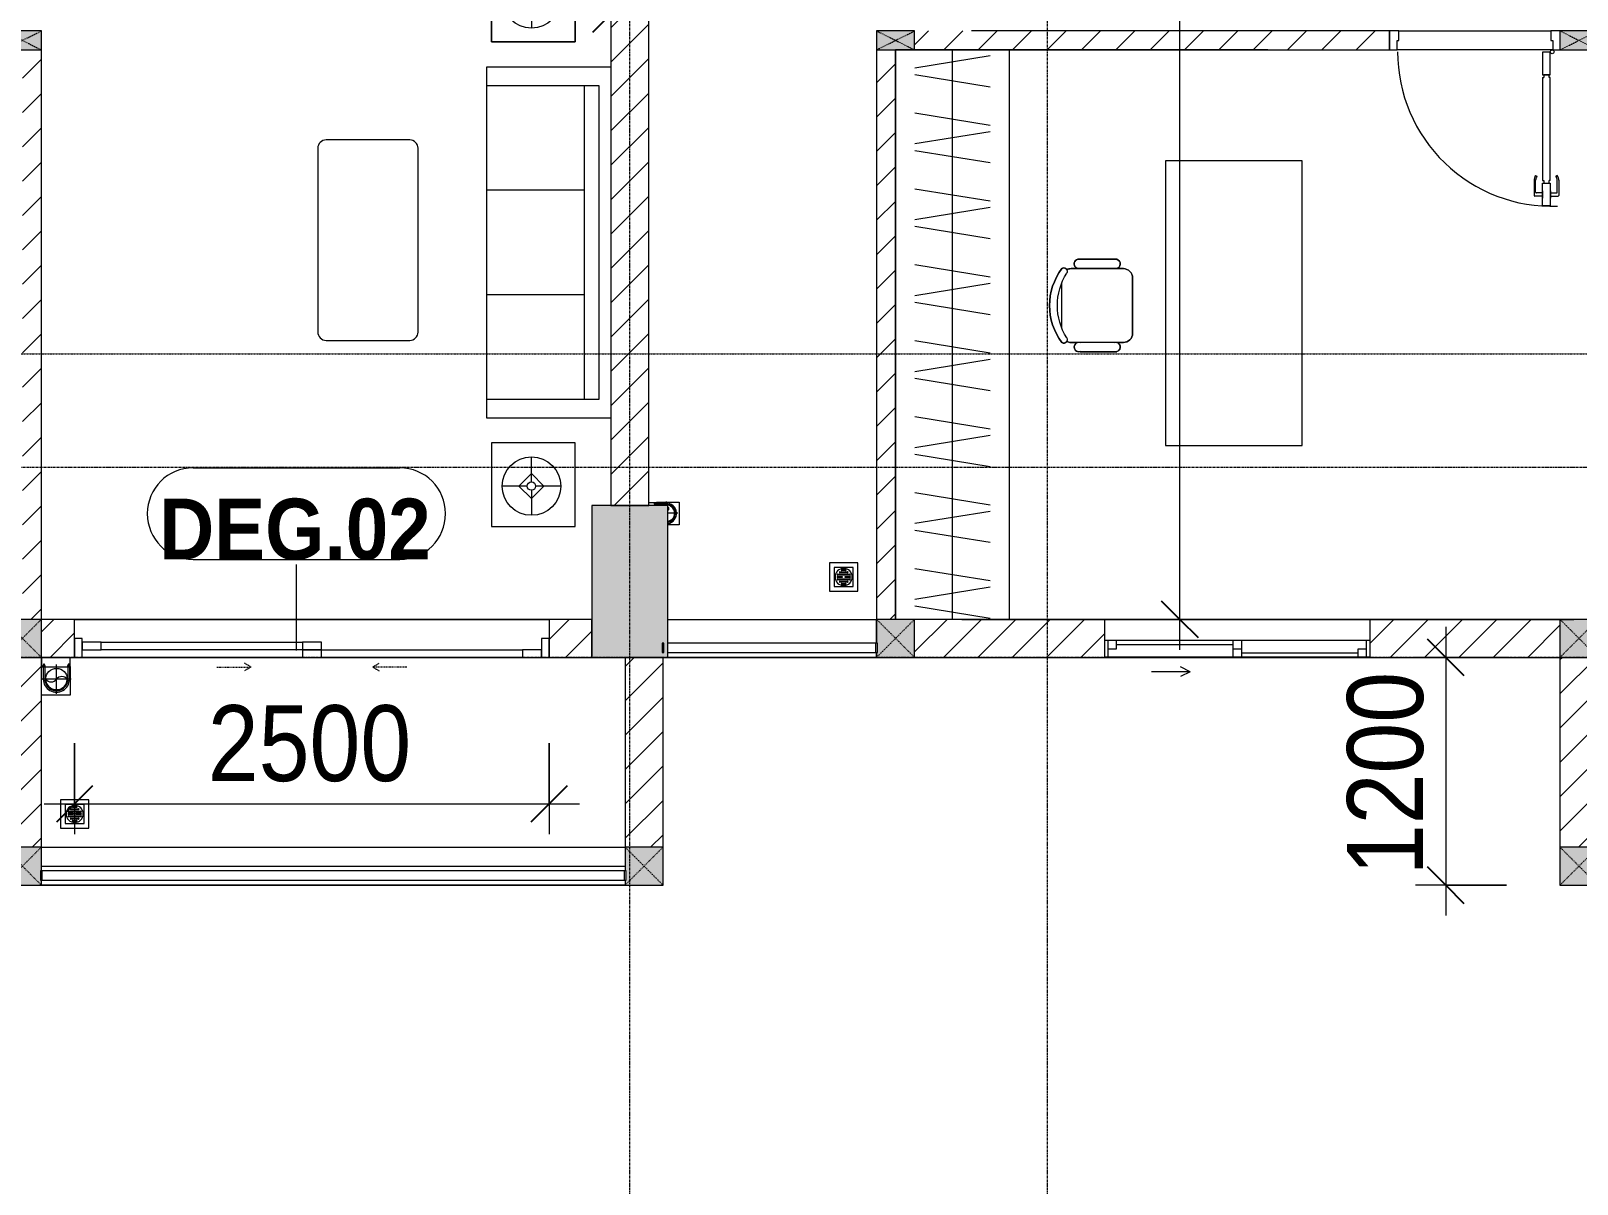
# Model space of a CAD drawing. Header units: millimetres. Extents: x 1591 to 239055, y -15958 to 83255.
# Drawn here: x 145477 to 153622, y 21762 to 27837 of the extents above; entities that cross this region are included whole.
import ezdxf

# ---------------------------------------------------------------- set-up
doc = ezdxf.new("R2010")
doc.units = ezdxf.units.MM
for name, pattern in [('Dash', [6, 3, -3]), ('Dash Dot 3_16_', [7.9375, 4.7625, -1.5875, 0, -1.5875]), ('Grid Line', [22.225, 12.7, -3.175, 3.175, -3.175]), ('IMPORT-CENTER _2_', [40.64, 25.4, -5.08, 5.08, -5.08])]:
    doc.linetypes.add(name, pattern=pattern)
for name, color, linetype, lineweight in [('0-1', 250, 'Continuous', 5), ('A-ANNO-DIMS', 211, 'Continuous', 9), ('A-ANNO-DIMS-160', 211, 'Continuous', 9), ('A-DETL-GENF-1', 9, 'Continuous', 9), ('A-DOOR', 31, 'Continuous', 9), ('A-DOOR-1', 254, 'Continuous', 9), ('A-DOOR-2', 9, 'Continuous', 9), ('A-DOOR-FRAM', 31, 'Continuous', 9), ('A-DOOR-HDLN', 31, 'Dash', 9), ('A-DOOR-IDEN', 31, 'Continuous', 9), ('A-FLOR-1', 7, 'Continuous', 9), ('A-FLOR-2', 9, 'Continuous', 9), ('A-FLOR-HRAL', 11, 'Continuous', 9), ('A-FLOR-HRAL-1', 254, 'Continuous', 9), ('A-FLOR-HRAL-2', 9, 'Continuous', 9), ('A-GLAZ', 151, 'Continuous', 9), ('A-WALL', 113, 'Continuous', 9), ('A-WALL-1', 253, 'Continuous', 18), ('A-WALL-2', 9, 'Continuous', 9), ('A-WALL-3', 113, 'Continuous', 18), ('A-WALL-PATT-1', 10, 'Continuous', 9), ('A-WALL-PATT-2', 111, 'Continuous', 9), ('G-ANNO-SYMB-1', 111, 'Dash Dot 3_16_', 18), ('G-IMPT', 8, 'Continuous', 9), ('G-IMPT-2', 8, 'IMPORT-CENTER _2_', 9), ('I-FURN', 30, 'Continuous', 9), ('I-FURN-1', 254, 'Continuous', 9), ('M-EQPM', 50, 'Continuous', 9), ('S-COLS', 52, 'Continuous', 9), ('S-COLS-1', 52, 'Continuous', 5), ('S-COLS-2', 250, 'Continuous', 18), ('S-COLS-3', 254, 'Continuous', 9), ('S-COLS-4', 253, 'Continuous', 18), ('S-COLS-5', 52, 'Continuous', 18), ('S-COLS-HDLN', 52, 'Dash', 9), ('S-COLS-HDLN-1', 9, 'Dash', 9), ('S-GRID-1', 1, 'Grid Line', 9)]:
    doc.layers.add(name, color=color, linetype=linetype, lineweight=lineweight)
doc.styles.add('Arial_B_5', font='arialbd_0.ttf', dxfattribs={"width": 0.9, "height": 320})
doc.styles.add('UTM Avo', font='UTM Avo.ttf', dxfattribs={"width": 0.9, "height": 400})
doc.dimstyles.new('1_Dim_chi_tiet_2_5', dxfattribs={"dimscale": 304.8, "dimtxt": 399.720379, "dimasz": 0.629921, "dimexe": 0.524934, "dimexo": 0.0625, "dimgap": 0.052493, "dimtad": 1, "dimdec": 0, "dimrnd": 5, "dimzin": 0, "dimdsep": 46, "dimtxsty": 'UTM Avo', "dimblk1": 'OBLIQUE', "dimblk2": 'OBLIQUE', "dimsah": 1, "dimcen": 0.09, "dimdle": 0.524934, "dimazin": 0, "dimtfac": 1, "dimtdec": 4, "dimtix": 1, "dimtmove": 0, "dimatfit": 3, "dimfxl": 1.049869, "dimfxlon": 1, "dimtvp": 1, "dimtolj": 1, "dimtzin": 0, "dimarcsym": 2})
doc.dimstyles.new('1_Dim_chi_tiet_2_5_1', dxfattribs={"dimscale": 304.8, "dimtxt": 399.720379, "dimasz": 0.629921, "dimexe": 0.524934, "dimexo": 0.0625, "dimgap": 0.052493, "dimtad": 1, "dimdec": 0, "dimrnd": 5, "dimzin": 0, "dimdsep": 46, "dimtxsty": 'UTM Avo', "dimblk1": 'OBLIQUE', "dimblk2": 'OBLIQUE', "dimsah": 1, "dimcen": 0.09, "dimdle": 0.524934, "dimazin": 0, "dimtfac": 1, "dimtdec": 4, "dimtix": 1, "dimtmove": 0, "dimatfit": 3, "dimfxl": 1.049869, "dimfxlon": 1, "dimtvp": 1, "dimtolj": 1, "dimtzin": 0, "dimarcsym": 2})
pattern_1 = [(45, (0, 0), (-90.50967, 90.50967), [])]
pattern_2 = [(45, (95879.7, 0), (-90.50967, 90.50967), [])]

# ---------------------------------------------------------------- blocks, each defined once
blk = doc.blocks.new('NCV_TKTC_KET CAU_rvt-1-TKCS_MB TẦNG 6-8')
at = {"layer": 'S-COLS-1'}
h = blk.add_hatch(color=256, dxfattribs=at)
h.paths.add_polyline_path([(52932.6, 24536.9), (52952.6, 24536.9), (52952.6, 25336.9), (52552.6, 25336.9), (52552.6, 24536.9), (52922.6, 24536.9)])
h.paths.add_polyline_path([(52932.6, 24561.9), (52922.6, 24561.9), (52922.6, 24611.9), (52932.6, 24611.9)])
at = {"layer": 'A-FLOR-1'}
for p, q in [((49652.6, 24535.3), (52727.6, 24535.3)), ((52927.6, 24535.3), (54052.6, 24535.3)), ((54052.6, 24535.3), (57652.6, 24535.3)), ((49652.6, 23336.9), (52727.6, 23336.9))]:
    blk.add_line(p, q, dxfattribs=at)
at = {"layer": 'S-COLS-2'}
for p, q in [((52952.6, 25336.9), (52552.6, 25336.9)), ((52552.6, 25336.9), (52552.6, 24536.9)), ((52952.6, 24536.9), (52952.6, 25336.9)), ((52552.6, 24536.9), (52952.6, 24536.9))]:
    blk.add_line(p, q, dxfattribs=at)
blk = doc.blocks.new('DOOR_CW_01 CANH MO-PANEL KINH - DIW_01-900x2200-CỬA GỖ VÂN LAMINATE-V23-TKCS_MB TẦNG 6-8')
at = {"layer": 'A-DETL-GENF-1'}
for p, q in [((-442, 737), (-442, 816.5)), ((-399, 820.5), (-438, 820.5)), ((-399, 831.8), (-397, 831.8)), ((-399, 792.2), (-399, 831.8)), ((-397, 872), (-357, 872)), ((-397, 752), (-397, 872)), ((-397, 792.2), (-397, 831.8)), ((-357, 872), (-357, 752)), ((-357, 792.2), (-357, 831.8)), ((-355, 831.8), (-357, 831.8)), ((-355, 792.2), (-355, 831.8)), ((-355, 820.5), (-316, 820.5)), ((-312, 737), (-312, 816.5)), ((-434, 799.5), (-434, 737)), ((-399, 803.5), (-430, 803.5)), ((-397, 792.2), (-399, 792.2)), ((-357, 752), (-397, 752)), ((-397, 738), (-391, 738)), ((-397, 738), (-397, 196)), ((-363, 752), (-391, 752)), ((-391, 752), (-391, 738)), ((-363, 738), (-363, 752)), ((-357, 738), (-363, 738)), ((-357, 792.2), (-355, 792.2)), ((-357, 196), (-357, 738)), ((-355, 803.5), (-324, 803.5)), ((-320, 799.5), (-320, 737)), ((-433.9, 711.2), (-427.3, 715.8)), ((-320.1, 711.2), (-326.7, 715.8)), ((-397, 196), (-391, 196)), ((-357, 182), (-397, 182)), ((-397, 182), (-397, 62)), ((-391, 196), (-391, 182)), ((-391, 182), (-363, 182)), ((-357, 196), (-363, 196)), ((-363, 182), (-363, 196)), ((-357, 62), (-357, 182)), ((-397, 62), (-357, 62))]:
    blk.add_line(p, q, dxfattribs=at)
blk.add_circle((-407, 60), 10, dxfattribs=at)
for centre, radius, start, end in [((-438, 816.5), 4, 90, 180), ((-407, 60), 814, 360, 92), ((-316, 816.5), 4, 0, 90), ((-397, 737), 45, 180, 215), ((-430, 799.5), 4, 90, 180), ((-397, 737), 37, 180, 215), ((-357, 737), 37, 325, 0), ((-324, 799.5), 4, 360, 90), ((-357, 737), 45, 325, 0)]:
    blk.add_arc(centre, radius, start, end, dxfattribs=at)
at = {"layer": 'A-DOOR-2'}
for p, q in [((-410, 50), (-448.4, 50)), ((-410, 0), (-410, 50)), ((-400, 0), (-410, 0)), ((-407, 50), (-382, 50)), ((-400, -50), (-400, 0)), ((410, 0), (400, 0)), ((400, 0), (400, -50)), ((450, 50), (410, 50)), ((410, 50), (410, 0)), ((450, -50), (450, 50)), ((-448.4, -50), (-400, -50)), ((400, -50), (450, -50))]:
    blk.add_line(p, q, dxfattribs=at)
blk = doc.blocks.new('TU DO LV A - TU DO LV A-885793-TKCS_MB TẦNG 6-8')
at = {"layer": 'I-FURN'}
for p, q in [((4.3, 101), (68.9, 499)), ((169, 101), (104.4, 499)), ((202.5, 101), (267.1, 499)), ((404.3, 101), (468.9, 499)), ((569, 101), (504.4, 499)), ((602.5, 101), (667.1, 499)), ((804.3, 101), (868.9, 499)), ((969, 101), (904.4, 499)), ((1002.5, 101), (1067.1, 499)), ((1204.3, 101), (1268.9, 499)), ((1369, 101), (1304.4, 499)), ((1402.5, 101), (1467.1, 499)), ((1604.3, 101), (1668.9, 499)), ((1769, 101), (1704.4, 499)), ((1802.5, 101), (1867.1, 499)), ((2004.3, 101), (2068.9, 499)), ((2169, 101), (2104.4, 499)), ((2202.5, 101), (2267.1, 499)), ((2404.3, 101), (2468.9, 499)), ((2569, 101), (2504.4, 499)), ((2602.5, 101), (2667.1, 499)), ((2804.3, 101), (2868.9, 499)), ((2969, 101), (2904.4, 499)), ((0, 300), (3000, 300)), ((0, 0), (3000, 0))]:
    blk.add_line(p, q, dxfattribs=at)
at = {"layer": 'I-FURN-1'}
blk.add_line((0, 0), (3000, 0), dxfattribs=at)
blk = doc.blocks.new('BAN LV A - BAN LV A_dwg_ban hoc2-348006-TKCS_MB TẦNG 6-8')
at = {"layer": 'I-FURN'}
for p, q in [((145.8, 437.4), (-145.8, 437.4)), ((-243, 354.4), (-243, 162)), ((-194.4, 388.8), (-194.4, 113.4)), ((194.4, 113.4), (194.4, 388.8)), ((194.4, 351.4), (194.4, 150.8)), ((243.7, 162), (243.7, 354.4)), ((-120.5, 64.8), (120.5, 64.8))]:
    blk.add_line(p, q, dxfattribs=at)
at = {"layer": 'I-FURN', "flags": 128}
blk.add_lwpolyline([(-737.8, 610.5), (-737.8, 1330.5), (-154.9, 1330.5), (762.2, 1330.5), (762.2, 610.5)], close=True, dxfattribs=at)
at = {"layer": 'I-FURN'}
for centre, radius, start, end in [((-145.8, 388.8), 48.6, 90, 180), ((145.8, 388.8), 48.6, 360, 90), ((-218.7, 347.3), 25.3, 343.7398, 163.7398), ((219.4, 347.3), 25.3, 16.2602, 170.70537), ((-218.7, 154.9), 25.3, 163.7398, 16.2602), ((-180.2, 75.4), 17.8, 57.97259, 216.69006), ((-145.8, 113.4), 48.6, 180, 207.58444), ((0, 359.3), 318.2, 237.57575, 302.42425), ((180.2, 75.4), 17.8, 323.30994, 122.02741), ((145.8, 113.4), 48.6, 332.41556, 0), ((219.4, 154.9), 25.3, 189.29463, 16.2602), ((0, 324), 324, 233.1301, 306.8699)]:
    blk.add_arc(centre, radius, start, end, dxfattribs=at)
blk = doc.blocks.new('BAN LV A - BAN LV A_dwg-348005-TKCS_MB TẦNG 6-8')
at = {"extrusion": (0, 0, -1), "zscale": -1, "rotation": 180}
blk.add_blockref('BAN LV A - BAN LV A_dwg_ban hoc2-348006-TKCS_MB TẦNG 6-8', (-729, 1383.7), dxfattribs=at)
blk = doc.blocks.new('BAN LV A - BAN LV A-348231-TKCS_MB TẦNG 6-8')
at = {"layer": 'I-FURN-1'}
for p, q in [((534.6, 1270.3), (534.6, 1235.9)), ((923.4, 1232.9), (923.4, 1270.3)), ((486, 1221.7), (486, 1029.3)), ((972.7, 1029.3), (972.7, 1221.7)), ((534.6, 1029.3), (534.6, 994.9)), ((923.4, 994.9), (923.4, 1032.3)), ((583.2, 946.3), (874.8, 946.3)), ((1491.2, 773.2), (-8.8, 773.2)), ((-8.8, 773.2), (-8.8, 53.2)), ((1491.2, 53.2), (1491.2, 773.2)), ((-8.8, 53.2), (1491.2, 53.2))]:
    blk.add_line(p, q, dxfattribs=at)
for centre, radius, start, end in [((548.9, 1308.3), 17.8, 143.30994, 240.59603), ((729, 1059.7), 324, 53.1301, 126.8699), ((909.2, 1308.3), 17.8, 299.40397, 36.69006), ((510.3, 1228.8), 25.3, 16.2602, 196.2602), ((583.2, 1270.3), 48.6, 152.41556, 180), ((874.8, 1270.3), 48.6, 360, 27.58444), ((948.4, 1228.8), 25.3, 343.7398, 170.70537), ((510.3, 1036.4), 25.3, 196.2602, 343.7398), ((583.2, 994.9), 48.6, 180, 270), ((874.8, 994.9), 48.6, 270, 360), ((948.4, 1036.4), 25.3, 189.29463, 343.7398)]:
    blk.add_arc(centre, radius, start, end, dxfattribs=at)
blk.add_blockref('BAN LV A - BAN LV A_dwg-348005-TKCS_MB TẦNG 6-8', (0, 0))
blk = doc.blocks.new('Railing - 50 x 10mm-901205-TKCS_MB TẦNG 6-8')
at = {"layer": 'A-FLOR-HRAL-2'}
for p, q in [((25, 5), (-25, 5)), ((-25, 5), (-25, -5)), ((25, -5), (25, 5)), ((-25, -5), (25, -5))]:
    blk.add_line(p, q, dxfattribs=at)
blk = doc.blocks.new('Railing - Railing-883263-TKCS_MB TẦNG 6-8')
at = {"layer": 'A-FLOR-HRAL-2'}
for p, q in [((31139.1, 15351.2), (30044.1, 15351.2)), ((30044.1, 15301.2), (31139.1, 15301.2))]:
    blk.add_line(p, q, dxfattribs=at)
at = {"rotation": 90.00000000000001}
for p in [(30019.1, 15326.2), (31144.1, 15326.2)]:
    blk.add_blockref('Railing - 50 x 10mm-901205-TKCS_MB TẦNG 6-8', p, dxfattribs=at)
blk = doc.blocks.new('G1_SOF - BO TRU - 100x200-745959-TKCS_MB TẦNG 6-8')
at = {"layer": 'S-COLS'}
blk.add_hatch(color=256, dxfattribs=at).paths.add_polyline_path([(-50, 100), (-50, -100), (50, -100), (50, 100)])
at = {"layer": 'S-COLS-4'}
for p, q in [((50, 100), (-50, 100)), ((-50, 100), (-50, -100)), ((50, -100), (50, 100)), ((-50, -100), (50, -100))]:
    blk.add_line(p, q, dxfattribs=at)
at = {"layer": 'S-COLS-HDLN-1'}
for p, q in [((50, 100), (-50, -100)), ((-50, 100), (50, -100))]:
    blk.add_line(p, q, dxfattribs=at)
blk = doc.blocks.new('LOBBY_SOFA_1 - LOBBY_SOFA_1-V32-TKCS_MB TẦNG 6-8')
at = {"layer": 'I-FURN'}
for p, q in [((-2556, -4.9), (-2556, -660)), ((-2457, -66), (-2457, -660)), ((-807, -66), (-2457, -66)), ((-807, -660), (-807, -66)), ((-708, -660), (-708, -4.9)), ((-807, -143), (-2457, -143)), ((-1907, -143), (-1907, -660)), ((-1357, -143), (-1357, -660)), ((-3128.2, -193.5), (-2688.2, -193.5)), ((-3128.2, -633.5), (-3128.2, -193.5)), ((-2688.2, -193.5), (-2688.2, -633.5)), ((-575.9, -193.5), (-575.9, -633.5)), ((-135.9, -193.5), (-575.9, -193.5)), ((-135.9, -633.5), (-135.9, -193.5)), ((-2915.4, -269), (-2915.4, -401)), ((-348.6, -269), (-348.6, -401)), ((-2915.4, -357), (-2981.4, -423)), ((-2849.4, -423), (-2915.4, -357)), ((-414.6, -423), (-348.6, -357)), ((-348.6, -357), (-282.6, -423)), ((-2937.4, -423), (-3069.4, -423)), ((-2981.4, -423), (-2915.4, -489)), ((-2915.4, -489), (-2849.4, -423)), ((-2915.4, -445), (-2915.4, -577)), ((-2893.4, -423), (-2761.4, -423)), ((-370.6, -423), (-502.6, -423)), ((-348.6, -489), (-414.6, -423)), ((-282.6, -423), (-348.6, -489)), ((-348.6, -445), (-348.6, -577)), ((-326.6, -423), (-194.6, -423)), ((-2688.2, -633.5), (-3128.2, -633.5)), ((-575.9, -633.5), (-135.9, -633.5)), ((-2556, -660), (-708, -660)), ((-1160.3, -1020.5), (-2128.3, -1020.5)), ((-2172.3, -1064.5), (-2172.3, -1504.5)), ((-1116.3, -1504.5), (-1116.3, -1064.5)), ((-2128.3, -1548.5), (-1160.3, -1548.5))]:
    blk.add_line(p, q, dxfattribs=at)
for centre, radius in [((-2915.4, -423), 154), ((-348.6, -423), 154), ((-2915.4, -423), 22), ((-348.6, -423), 22)]:
    blk.add_circle(centre, radius, dxfattribs=at)
for centre, start, end in [((-2128.3, -1064.5), 90, 180), ((-1160.3, -1064.5), 0, 90), ((-2128.3, -1504.5), 180, 270), ((-1160.3, -1504.5), 270, 0)]:
    blk.add_arc(centre, 44, start, end, dxfattribs=at)
at = {"layer": 'I-FURN-1'}
for p, q in [((-2556, -4.9), (-2556, -660)), ((-708, -660), (-708, -4.9)), ((-2688.2, -193.5), (-3128.2, -193.5)), ((-3128.2, -193.5), (-3128.2, -633.5)), ((-2688.2, -633.5), (-2688.2, -193.5)), ((-135.9, -193.5), (-575.9, -193.5)), ((-575.9, -193.5), (-575.9, -633.5)), ((-135.9, -633.5), (-135.9, -193.5)), ((-3128.2, -633.5), (-2688.2, -633.5)), ((-575.9, -633.5), (-135.9, -633.5)), ((-2556, -660), (-708, -660)), ((-1160.3, -1020.5), (-2128.3, -1020.5)), ((-2172.3, -1064.5), (-2172.3, -1504.5)), ((-1116.3, -1504.5), (-1116.3, -1064.5)), ((-2128.3, -1548.5), (-1160.3, -1548.5))]:
    blk.add_line(p, q, dxfattribs=at)
for centre, start, end in [((-2128.3, -1064.5), 90, 180), ((-1160.3, -1064.5), 0, 90), ((-2128.3, -1504.5), 180, 270), ((-1160.3, -1504.5), 270, 0)]:
    blk.add_arc(centre, 44, start, end, dxfattribs=at)
blk = doc.blocks.new('NCV_TKTC_TANG 6 - 8_rvt-2-TKCS_MB TẦNG 6-8')
at = {"layer": 'A-WALL-PATT-1'}
h = blk.add_hatch(dxfattribs=at)
h.set_pattern_fill('FP_1', color=256, style=0, pattern_type=2)
h.set_pattern_definition(pattern_1)
h.paths.add_polyline_path([(56754.2, 27736.9), (56754.2, 27836.9), (54252.6, 27836.9), (54252.6, 27736.9), (56113.8, 27736.9)])
h = blk.add_hatch(dxfattribs=at)
h.set_pattern_fill('FP_1', color=256, style=0, pattern_type=2)
h.set_pattern_definition(pattern_1)
h.paths.add_polyline_path([(49552.6, 24736.9), (49652.6, 24736.9), (49652.6, 27736.9), (49552.6, 27736.9), (49552.6, 25736.7)])
h = blk.add_hatch(dxfattribs=at)
h.set_pattern_fill('FP_1', color=256, style=0, pattern_type=2)
h.set_pattern_definition(pattern_1)
h.paths.add_polyline_path([(54052.6, 24736.9), (54152.6, 24736.9), (54152.6, 27736.9), (54052.6, 27736.9), (54052.6, 25736.7)])
at = {"layer": 'A-FLOR-2'}
for p, q in [((56804.2, 27836.9), (57604.2, 27836.9)), ((54152.6, 27736.9), (54152.6, 24736.9)), ((54252.6, 27736.9), (54152.6, 27736.9)), ((54752.6, 27736.9), (54252.6, 27736.9)), ((56113.8, 27736.9), (54752.6, 27736.9)), ((57614.2, 27736.9), (56794.2, 27736.9)), ((49827.6, 24736.9), (52327.6, 24736.9)), ((52327.6, 24736.9), (49827.6, 24736.9)), ((54501.8, 24736.9), (54752.6, 24736.9)), ((54752.6, 24736.9), (55252.6, 24736.9)), ((55252.6, 24736.9), (56652.6, 24736.9)), ((56652.6, 24736.9), (57652.6, 24736.9)), ((57652.6, 24736.9), (57725.8, 24736.9)), ((49867.6, 24536.9), (51027.6, 24536.9)), ((49652.6, 23536.9), (52727.6, 23536.9))]:
    blk.add_line(p, q, dxfattribs=at)
at = {"layer": 'A-WALL-1'}
for p, q in [((56754.2, 27836.9), (54552.6, 27836.9)), ((56754.2, 27736.9), (56754.2, 27836.9)), ((49652.6, 24736.9), (49652.6, 27736.9)), ((54052.6, 27736.9), (54052.6, 24736.9)), ((54152.6, 24736.9), (54152.6, 27736.9)), ((54252.6, 27736.9), (56754.2, 27736.9))]:
    blk.add_line(p, q, dxfattribs=at)
at = {"layer": 'A-WALL-2'}
for p, q in [((56804.2, 27836.9), (57604.2, 27836.9)), ((57614.2, 27736.9), (56794.2, 27736.9)), ((52952.6, 24736.9), (54052.2, 24736.9)), ((54052.2, 24611.9), (54052.2, 24736.9)), ((54052.2, 24536.9), (52952.6, 24536.9)), ((54052.2, 24536.9), (54052.2, 24561.9))]:
    blk.add_line(p, q, dxfattribs=at)
at = {"layer": 'A-DOOR-1', "rotation": 180}
blk.add_blockref('DOOR_CW_01 CANH MO-PANEL KINH - DIW_01-900x2200-CỬA GỖ VÂN LAMINATE-V23-TKCS_MB TẦNG 6-8', (57204.2, 27786.9), dxfattribs=at)
at = {"layer": 'A-FLOR-HRAL-1'}
blk.add_blockref('Railing - Railing-883263-TKCS_MB TẦNG 6-8', (22908.5, 9260.7), dxfattribs=at)
at = {"layer": 'I-FURN-1'}
for name, p, rotation in [('LOBBY_SOFA_1 - LOBBY_SOFA_1-V32-TKCS_MB TẦNG 6-8', (52657.5, 25090.4), 269.9999999999999), ('TU DO LV A - TU DO LV A-885793-TKCS_MB TẦNG 6-8', (54752.6, 24736.9), 89.99999999999993), ('BAN LV A - BAN LV A-348231-TKCS_MB TẦNG 6-8', (56347.4, 25661.2), 90.0000000000001)]:
    blk.add_blockref(name, p, dxfattribs=dict(at, rotation=rotation))
at = {"layer": 'S-COLS-3'}
for p, rotation in [((49552.6, 27786.9), 89.99999999999892), ((54152.6, 27786.9), 89.99999999999945), ((57752.6, 27786.9), 89.99999999999945)]:
    blk.add_blockref('G1_SOF - BO TRU - 100x200-745959-TKCS_MB TẦNG 6-8', p, dxfattribs=dict(at, rotation=rotation))
blk = doc.blocks.new('G1_SOF - BO TRU - 200x200-V2-TKCS_MB TẦNG 6-8')
at = {"layer": 'S-COLS'}
blk.add_hatch(color=256, dxfattribs=at).paths.add_polyline_path([(-95, -100), (100, -100), (100, 100), (-100, 100), (-100, -25.1), (-95, -25.1), (-95, -75.1), (-100, -75.1), (-100, -100)])
at = {"layer": 'S-COLS-5'}
for p, q in [((100, 100), (-100, 100)), ((-100, 100), (-100, -25.1)), ((100, -100), (100, 100)), ((-100, -75.1), (-100, -100)), ((-100, -100), (100, -100))]:
    blk.add_line(p, q, dxfattribs=at)
at = {"layer": 'S-COLS-HDLN'}
for p, q in [((100, 100), (-100, -100)), ((-100, 100), (100, -100))]:
    blk.add_line(p, q, dxfattribs=at)
blk = doc.blocks.new('G1_SOF - BO TRU - 200x200-V5-TKCS_MB TẦNG 6-8')
at = {"layer": 'S-COLS'}
blk.add_hatch(color=256, dxfattribs=at).paths.add_polyline_path([(95, -100), (100, -100), (100, -74.6), (95, -74.6), (95, -24.6), (100, -24.6), (100, 100), (-100, 100), (-100, -100)])
at = {"layer": 'S-COLS-5'}
for p, q in [((100, 100), (-100, 100)), ((-100, 100), (-100, -100)), ((100, -24.6), (100, 100)), ((100, -100), (100, -74.6)), ((-100, -100), (100, -100))]:
    blk.add_line(p, q, dxfattribs=at)
at = {"layer": 'S-COLS-HDLN'}
for p, q in [((100, 100), (-100, -100)), ((-100, 100), (100, -100))]:
    blk.add_line(p, q, dxfattribs=at)
blk = doc.blocks.new('G1_SOF - BO TRU - 200x200-V3-TKCS_MB TẦNG 6-8')
at = {"layer": 'S-COLS'}
blk.add_hatch(color=256, dxfattribs=at).paths.add_polyline_path([(-90.1, -100), (100, -100), (100, 100), (-100, 100), (-100, -24.6), (-90.1, -24.6), (-90.1, -74.6), (-100, -74.6), (-100, -100)])
at = {"layer": 'S-COLS-5'}
for p, q in [((100, 100), (-100, 100)), ((-100, 100), (-100, -24.6)), ((100, -100), (100, 100)), ((-100, -74.6), (-100, -100)), ((-100, -100), (100, -100))]:
    blk.add_line(p, q, dxfattribs=at)
at = {"layer": 'S-COLS-HDLN'}
for p, q in [((100, 100), (-100, -100)), ((-100, 100), (100, -100))]:
    blk.add_line(p, q, dxfattribs=at)
blk = doc.blocks.new('G1_SOF - BO TRU - 200x200-3056268-TKCS_MB TẦNG 6-8')
at = {"layer": 'S-COLS'}
blk.add_hatch(color=256, dxfattribs=at).paths.add_polyline_path([(100, -100), (100, 100), (-100, 100), (-100, -100)])
at = {"layer": 'S-COLS-5'}
for p, q in [((100, 100), (-100, 100)), ((-100, 100), (-100, -100)), ((100, -100), (100, 100)), ((-100, -100), (100, -100))]:
    blk.add_line(p, q, dxfattribs=at)
at = {"layer": 'S-COLS-HDLN'}
for p, q in [((100, 100), (-100, -100)), ((-100, 100), (100, -100))]:
    blk.add_line(p, q, dxfattribs=at)
blk = doc.blocks.new('TKTC_XREF_251221_MB TANG 2-7 - TKTC_XREF_260130_MB TANG 2-5_dwg_THU NUOC - THU NUOC-444531-TKCS_MB TẦNG 1-4746804-TKCS_MB TẦNG 6-8')
at = {"layer": 'G-IMPT'}
for p, q in [((-23.3, 10.8), (40.9, 10.8)), ((40.9, 4.8), (-23.3, 4.8)), ((-11, 23.3), (28.5, 23.3)), ((28.5, 17.3), (-11, 17.3)), ((-1.1, 35.6), (18.5, 35.6)), ((18.5, 29.6), (-1.1, 29.6)), ((-23.3, -13.6), (40.9, -13.6)), ((40.9, -19.6), (-23.3, -19.6)), ((-11, -26.1), (28.5, -26.1)), ((28.5, -32.1), (-11, -32.1)), ((-1.1, -38.5), (18.5, -38.5)), ((18.5, -44.5), (-1.1, -44.5))]:
    blk.add_line(p, q, dxfattribs=at)
at = {"layer": 'G-IMPT', "flags": 128}
for points in [[(83.7, -79.4), (83.7, 70.6), (-66.3, 70.6), (-66.3, -79.4)], [(58.7, -54.4), (58.7, 45.6), (-41.3, 45.6), (-41.3, -54.4)]]:
    blk.add_lwpolyline(points, close=True, dxfattribs=at)
for points in [[(-23.3, -1.2), (0.7, -1.2), (0.7, -7.2), (-23.3, -7.2)], [(40.9, -7.2), (16.7, -7.2), (16.7, -1.2), (40.9, -1.2)]]:
    blk.add_lwpolyline(points, dxfattribs=at)
at = {"layer": 'G-IMPT'}
for centre, radius, start, end in [((8.7, -4.4), 45, 360, 180), ((8.7, -4.4), 45, 360, 180), ((-23.3, 7.8), 3, 90, 270), ((-11, 20.3), 3, 90, 270), ((-1.1, 32.6), 3, 90, 270), ((18.5, 32.6), 3, 270, 90), ((28.5, 20.3), 3, 270, 90), ((40.9, 7.8), 3, 270, 90), ((8.7, -4.4), 45, 180, 360), ((8.7, -4.4), 45, 180, 360), ((-23.3, -4.2), 3, 90, 270), ((-23.3, -16.6), 3, 90, 270), ((-11, -29.1), 3, 90, 270), ((-1.1, -41.5), 3, 90, 270), ((18.5, -41.5), 3, 270, 90), ((28.5, -29.1), 3, 270, 90), ((40.9, -4.2), 3, 270, 90), ((40.9, -16.6), 3, 270, 90)]:
    blk.add_arc(centre, radius, start, end, dxfattribs=at)
blk = doc.blocks.new('TKTC_XREF_251221_MB TANG 2-7 - TKTC_XREF_260130_MB TANG 2-5_dwg_$cc-V151-TKCS_MB TẦNG 6-8')
at = {"layer": 'G-IMPT-2'}
for p, q in [((-0.673, 0), (-0.08, 0)), ((0, 0.444), (0, 0.673))]:
    blk.add_line(p, q, dxfattribs=at)
at = {"layer": 'M-EQPM'}
for centre, radius, start, end in [((0, 0), 0.5, 90, 258.54876), ((0, 0), 0.5, 101.96065, 257.49238), ((0.188, 0.25), 0.313, 160.19805, 199.38513), ((0.188, 0.25), 0.313, 126.8699, 138.82059), ((0, 0), 0.5, 67.0247, 84.76621)]:
    blk.add_arc(centre, radius, start, end, dxfattribs=at)
blk = doc.blocks.new('TKTC_XREF_251221_MB TANG 2-7 - TKTC_XREF_260130_MB TANG 2-5_dwg_CUM U_DN100-V152-TKCS_MB TẦNG 6-8')
at = {"layer": 'G-IMPT'}
blk.add_hatch(color=256, dxfattribs=at).paths.add_polyline_path([(11, -60), (16, -59), (31, -53), (43, -43), (53, -30), (59, -16), (61, 0), (59, 16), (53, 31), (43, 43), (31, 53), (16, 59), (0, 61), (0, 57), (15, 55), (29, 49), (40, 40), (49, 29), (55, 15), (57, 0), (55, -15), (49, -28), (40, -40), (29, -49), (11, -58)])
for p, q in [((-79, 67), (-79, 63)), ((-77, 67), (-77, 63)), ((-75, 67), (-75, 63)), ((-73, 69), (-73, 61)), ((-67, 68), (-72, 68)), ((-67, 62), (-72, 62)), ((-65, 69), (0, 69))]:
    blk.add_line(p, q, dxfattribs=at)
at = {"layer": 'G-IMPT', "flags": 128}
for points in [[(-73, 68), (-78, 68), (-78, 62), (-73, 62)], [(-72, 59), (-67, 59), (-67, 71), (-72, 71)], [(-67, 71), (-67, 73), (-65, 73), (-65, 57), (-67, 57), (-67, 59)], [(-65, 61), (0, 61), (0, 57)]]:
    blk.add_lwpolyline(points, dxfattribs=at)
at = {"layer": 'G-IMPT'}
for centre, radius, start, end in [((-78, 67), 0.96, 90, 180), ((-78, 63), 0.96, 180, 270), ((-71, 69), 1.56, 112.6199, 247.3801), ((-68, 65), 4.8, 143.1301, 216.8699), ((-71, 61), 1.56, 112.6199, 247.3801), ((0, 0), 69, 279.7748, 90), ((0, 0), 61, 281.5, 90), ((0, 0), 57, 78.6435, 90), ((0, 0), 57, 282.3124, 77.546)]:
    blk.add_arc(centre, radius, start, end, dxfattribs=at)
blk = doc.blocks.new('TKTC_XREF_251221_MB TANG 2-7 - TKTC_XREF_260130_MB TANG 2-5_dwg_$cc-4746808-TKCS_MB TẦNG 6-8')
at = {"layer": 'G-IMPT-2'}
for p, q in [((-0.673, 0), (0.673, 0)), ((0, -0.673), (0, 0.673))]:
    blk.add_line(p, q, dxfattribs=at)
at = {"layer": 'M-EQPM'}
blk.add_circle((0, 0), 0.5, dxfattribs=at)
for centre, radius, start, end in [((0, 0), 0.5, 90, 270), ((0.188, 0.25), 0.313, 126.8699, 233.1301), ((-0.188, -0.25), 0.313, 306.8699, 53.1301)]:
    blk.add_arc(centre, radius, start, end, dxfattribs=at)
blk = doc.blocks.new('TKTC_XREF_251221_MB TANG 2-7 - TKTC_XREF_260130_MB TANG 2-5_dwg_CUM U_DN100-4746796-TKCS_MB TẦNG 6-8')
at = {"layer": 'G-IMPT'}
blk.add_hatch(color=256, dxfattribs=at).paths.add_polyline_path([(0, 61), (0, 57), (14.8, 55.1), (28.5, 49.4), (40.3, 40.3), (49.4, 28.5), (55.1, 14.8), (57, 0), (55.1, -14.8), (49.4, -28.5), (40.3, -40.3), (28.5, -49.4), (14.8, -55.1), (0, -57), (0, -61), (15.8, -58.9), (30.5, -52.8), (43.1, -43.1), (52.8, -30.5), (58.9, -15.8), (61, 0), (58.9, 15.8), (52.8, 30.5), (43.1, 43.1), (30.5, 52.8), (15.8, 58.9)])
for p, q in [((-79.1, 66.6), (-79.1, 63.4)), ((-76.6, 66.6), (-76.6, 63.4)), ((-74.6, 66.6), (-74.6, 63.4)), ((-72.7, 69.3), (-72.7, 60.7)), ((-66.9, 67.9), (-71.7, 67.9)), ((-66.9, 62.1), (-71.7, 62.1)), ((-65, 69), (0, 69)), ((-79.1, -63.4), (-79.1, -66.6)), ((-76.6, -63.4), (-76.6, -66.6)), ((-74.6, -63.4), (-74.6, -66.6)), ((-72.7, -60.7), (-72.7, -69.3)), ((-66.9, -62.1), (-71.7, -62.1)), ((-66.9, -67.9), (-71.7, -67.9)), ((-65, -69), (0, -69))]:
    blk.add_line(p, q, dxfattribs=at)
at = {"layer": 'G-IMPT', "flags": 128}
for points in [[(-72.7, 67.6), (-78.1, 67.6), (-78.1, 62.4), (-72.7, 62.4)], [(-71.7, 59.2), (-66.9, 59.2), (-66.9, 70.8), (-71.7, 70.8)], [(-66.9, 70.8), (-66.9, 72.7), (-65, 72.7), (-65, 57.3), (-66.9, 57.3), (-66.9, 59.2)], [(-65, 61), (0, 61), (0, 57)], [(-72.7, -62.4), (-78.1, -62.4), (-78.1, -67.6), (-72.7, -67.6)], [(-71.7, -70.8), (-66.9, -70.8), (-66.9, -59.2), (-71.7, -59.2)], [(-66.9, -59.2), (-66.9, -57.3), (-65, -57.3), (-65, -72.7), (-66.9, -72.7), (-66.9, -70.8)], [(-65, -61), (0, -61), (0, -57)]]:
    blk.add_lwpolyline(points, dxfattribs=at)
at = {"layer": 'G-IMPT'}
for centre, radius, start, end in [((-78.1, 66.6), 0.96, 90, 180), ((-78.1, 63.4), 0.96, 180, 270), ((-71.1, 69.3), 1.56, 112.61986, 247.38014), ((-67.9, 65), 4.8, 143.1301, 216.8699), ((-71.1, 60.7), 1.56, 112.61986, 247.38014), ((0, 0), 69, 270, 90), ((0, 0), 61, 270, 90), ((0, 0), 57, 270, 90), ((-78.1, -63.4), 0.96, 90, 180), ((-78.1, -66.6), 0.96, 180, 270), ((-71.1, -60.7), 1.56, 112.61986, 247.38014), ((-67.9, -65), 4.8, 143.1301, 216.8699), ((-71.1, -69.3), 1.56, 112.61986, 247.38014)]:
    blk.add_arc(centre, radius, start, end, dxfattribs=at)
blk = doc.blocks.new('TKTC_XREF_251221_MB TANG 2-7 - TKTC_XREF_251221_MB TANG 2-7-2039446-TKCS_MB TẦNG 6-8')
at = {"layer": 'M-EQPM'}
for p, q in [((19200, 8115.8), (19239.9, 8115.8)), ((19239.9, 8115.8), (19239.9, 8100)), ((19240, 8117.6), (19359.9, 8117.6)), ((19240, 8100), (19240, 8117.6)), ((19359.9, 8117.6), (19359.9, 7998.2)), ((19359.9, 7998.2), (19300, 7998.2)), ((16151.5, 7299.7), (16001.1, 7299.7)), ((16001.1, 7299.7), (16001.4, 7249.9)), ((16001.3, 7249.8), (16151.6, 7249.8)), ((16001.3, 7100.1), (16001.3, 7249.8)), ((16001.4, 7249.9), (16151.9, 7249.9)), ((16151.9, 7249.9), (16151.5, 7299.7)), ((16151.6, 7249.8), (16151.6, 7100.1)), ((16151.6, 7100.1), (16001.3, 7100.1))]:
    blk.add_line(p, q, dxfattribs=at)
for name, p, xscale, yscale, zscale, rotation in [('TKTC_XREF_251221_MB TANG 2-7 - TKTC_XREF_260130_MB TANG 2-5_dwg_CUM U_DN100-V152-TKCS_MB TẦNG 6-8', (19291.2, 8058.3), 0.789473684210524, 0.789473684210524, 0.789473684210524, 0.06930925665188988), ('TKTC_XREF_251221_MB TANG 2-7 - TKTC_XREF_260130_MB TANG 2-5_dwg_$cc-4746808-TKCS_MB TẦNG 6-8', (16080.1, 7184.9), 113.7150000000073, 113.7150000000073, 113.7150000000073, 89.99900866374671), ('TKTC_XREF_251221_MB TANG 2-7 - TKTC_XREF_260130_MB TANG 2-5_dwg_CUM U_DN100-4746796-TKCS_MB TẦNG 6-8', (16079.2, 7184.9), 0.9975000000000007, 0.9975000000000007, 0.9975000000000007, 270.0009913382947)]:
    blk.add_blockref(name, p, dxfattribs=dict(xscale=xscale, yscale=yscale, zscale=zscale, rotation=rotation))
at = {"extrusion": (0, 0, -1), "xscale": 90.00000000005114, "yscale": 90.00000000005114, "zscale": -90.00000000005114, "rotation": 0.3047175217251739}
blk.add_blockref('TKTC_XREF_251221_MB TANG 2-7 - TKTC_XREF_260130_MB TANG 2-5_dwg_$cc-V151-TKCS_MB TẦNG 6-8', (-19292.8, 8060.1), dxfattribs=at)
for p in [(20217.9, 7727.7), (16166.9, 6479.4)]:
    blk.add_blockref('TKTC_XREF_251221_MB TANG 2-7 - TKTC_XREF_260130_MB TANG 2-5_dwg_THU NUOC - THU NUOC-444531-TKCS_MB TẦNG 1-4746804-TKCS_MB TẦNG 6-8', p)
blk = doc.blocks.new('1_FAMILY RVT - W01-WxH 1400x1400xmm-389822-TKCS_MB TẦNG 6-8')
at = {"layer": 'A-GLAZ'}
for p, q in [((248.4, 172.39), (299.2, 197.79)), ((248.4, 172.39), (299.2, 146.99)), ((248.4, 172.39), (451.6, 172.39)), ((-700, 96.19), (-700, -103.81)), ((700, 96.19), (-700, 96.19)), ((-700, 96.19), (-636.5, 96.19)), ((-680.95, 96.19), (-680.95, 7.29)), ((-636.5, 96.19), (-22.225, 96.19)), ((-636.5, 96.19), (-636.5, 51.74)), ((-22.225, 7.29), (-22.225, 96.19)), ((-22.225, 96.19), (22.225, 96.19)), ((22.225, 96.19), (680.95, 96.19)), ((22.225, 96.19), (22.225, 7.29)), ((680.95, 96.19), (700, 96.19)), ((680.95, 96.19), (680.95, 7.29)), ((700, -103.81), (700, 96.19)), ((-700, 7.29), (-680.95, 7.29)), ((-636.5, 51.74), (-680.95, 51.74)), ((-680.95, 7.29), (-22.225, 7.29)), ((-636.5, 73.965), (-22.225, 73.965)), ((22.225, 51.74), (-22.225, 51.74)), ((-22.225, 7.29), (22.225, 7.29)), ((22.225, 29.515), (636.5, 29.515)), ((22.225, 7.29), (636.5, 7.29)), ((636.5, 51.74), (636.5, 7.29)), ((680.95, 51.74), (636.5, 51.74)), ((636.5, 7.29), (700, 7.29)), ((-700, -103.81), (700, -103.81))]:
    blk.add_line(p, q, dxfattribs=at)
blk = doc.blocks.new('DEG_02-DEG_03 - DEG_02-2500x2400mm-CỬA ĐI 02 CÁNH TRƯỢT-625766-TKCS_MB TẦNG 6-8')
at = {"layer": 'A-DOOR'}
for p, q in [((-1110, 100), (-1210, 100)), ((-1210, 100), (-1210, 60)), ((-1110, 60), (-1110, 100)), ((-1110, 100), (-50, 100)), ((50, 100), (-50, 100)), ((-50, 100), (-50, 60)), ((50, 60), (50, 100)), ((-1210, 60), (-1110, 60)), ((-50, 60), (-1110, 60)), ((50, 60), (-50, 60)), ((-50, 60), (-50, 20)), ((-50, 60), (50, 60)), ((-50, 20), (50, 20)), ((50, 20), (50, 60)), ((50, 60), (1110, 60)), ((1110, 20), (50, 20)), ((1210, 60), (1110, 60)), ((1110, 60), (1110, 20)), ((1110, 20), (1210, 20)), ((1210, 20), (1210, 60))]:
    blk.add_line(p, q, dxfattribs=at)
at = {"layer": 'A-DOOR-FRAM'}
for p, q in [((-1210, 100), (-1250, 100)), ((-1250, 100), (-1250, 0)), ((-1210, 0), (-1210, 100)), ((1250, 100), (1210, 100)), ((1210, 100), (1210, 0)), ((1250, 0), (1250, 100)), ((-1250, 0), (-1210, 0)), ((1210, 0), (1250, 0))]:
    blk.add_line(p, q, dxfattribs=at)
at = {"layer": 'A-DOOR-HDLN'}
for p, q in [((-320.4, 151.1), (-355, 171.1)), ((320.4, 151.1), (355, 171.1)), ((-500.4, 151.1), (-320.4, 151.1)), ((-320.4, 151.1), (-355, 131.1)), ((320.4, 151.1), (355, 131.1)), ((500.4, 151.1), (320.4, 151.1))]:
    blk.add_line(p, q, dxfattribs=at)
blk = doc.blocks.new('Railing - 50 x 10mm-1251311-TKCS_MB TẦNG 6-8')
at = {"layer": 'A-FLOR-HRAL'}
for p, q in [((25, 5), (-25, 5)), ((-25, 5), (-25, -5)), ((25, -5), (25, 5)), ((-25, -5), (25, -5))]:
    blk.add_line(p, q, dxfattribs=at)
blk = doc.blocks.new('Railing - Railing-3827325-TKCS_MB TẦNG 6-8')
at = {"layer": 'A-FLOR-HRAL'}
for p, q in [((52722.6, 23412.4), (49657.6, 23412.4)), ((49657.6, 23362.4), (52722.6, 23362.4))]:
    blk.add_line(p, q, dxfattribs=at)
at = {"rotation": 90}
for p in [(49652.6, 23387.4), (52727.6, 23387.4)]:
    blk.add_blockref('Railing - 50 x 10mm-1251311-TKCS_MB TẦNG 6-8', p, dxfattribs=at)
blk = doc.blocks.new('DIMBLOCK112-TKCS_MB TẦNG 6-8')
at = {"layer": 'A-ANNO-DIMS-160'}
for p, q in [((140532.3, 28244.6), (140532.3, 27764.6)), ((140532.3, 27924.6), (140532.3, 28244.6)), ((148532.3, 28244.6), (148532.3, 27764.6)), ((148532.3, 27924.6), (148532.3, 28244.6)), ((140372.3, 27924.6), (148692.3, 27924.6))]:
    blk.add_line(p, q, dxfattribs=at)
at = {"layer": 'A-ANNO-DIMS-160', "lineweight": 25}
for p, q in [((140532.3, 27924.6), (140628.3, 28020.6)), ((148532.3, 27924.6), (148628.3, 28020.6)), ((140532.3, 27924.6), (140436.3, 27828.6)), ((148532.3, 27924.6), (148436.3, 27828.6))]:
    blk.add_line(p, q, dxfattribs=at)
at = {"layer": 'A-ANNO-DIMS-160', "color": 0, "insert": (143984.5, 28444.2), "char_height": 400, "width": 1314.636, "attachment_point": 1, "line_spacing_factor": 1.110334, "style": 'UTM Avo'}
blk.add_mtext('8000', dxfattribs=at)
blk = doc.blocks.new('_Oblique')
at = {"color": 0, "linetype": 'ByBlock', "lineweight": -2}
blk.add_line((-0.5, -0.5), (0.5, 0.5), dxfattribs=at)
blk = doc.blocks.new('DIMBLOCK121-TKCS_MB TẦNG 6-8')
at = {"layer": 'A-ANNO-DIMS-160'}
for p, q in [((151529.6, 24576.9), (151529.6, 33496.9)), ((151209.6, 33336.9), (151689.6, 33336.9)), ((151529.6, 33336.9), (151209.6, 33336.9)), ((151209.6, 24736.9), (151689.6, 24736.9)), ((151529.6, 24736.9), (151209.6, 24736.9))]:
    blk.add_line(p, q, dxfattribs=at)
at = {"layer": 'A-ANNO-DIMS-160', "lineweight": 25}
for p, q in [((151529.6, 33336.9), (151433.6, 33432.9)), ((151529.6, 33336.9), (151625.6, 33240.9)), ((151529.6, 24736.9), (151433.6, 24832.9)), ((151529.6, 24736.9), (151625.6, 24640.9))]:
    blk.add_line(p, q, dxfattribs=at)
at = {"layer": 'A-ANNO-DIMS-160', "color": 0, "insert": (151009.9, 28489.2), "char_height": 400, "width": 1314.636, "attachment_point": 1, "rotation": 90, "line_spacing_factor": 1.110334, "style": 'UTM Avo'}
blk.add_mtext('8600', dxfattribs=at)
blk = doc.blocks.new('DIMBLOCK196-TKCS_MB TẦNG 6-8')
at = {"layer": 'A-ANNO-DIMS-160'}
for p, q in [((145707.3, 24085.2), (145707.3, 23605.2)), ((145707.3, 23765.2), (145707.3, 24085.2)), ((148207.3, 24085.2), (148207.3, 23605.2)), ((148207.3, 23765.2), (148207.3, 24085.2)), ((145547.3, 23765.2), (148367.3, 23765.2))]:
    blk.add_line(p, q, dxfattribs=at)
at = {"layer": 'A-ANNO-DIMS-160', "lineweight": 25}
for p, q in [((145707.3, 23765.2), (145803.3, 23861.2)), ((148207.3, 23765.2), (148303.3, 23861.2)), ((145707.3, 23765.2), (145611.3, 23669.2)), ((148207.3, 23765.2), (148111.3, 23669.2))]:
    blk.add_line(p, q, dxfattribs=at)
at = {"layer": 'A-ANNO-DIMS-160', "color": 0, "insert": (146409.5, 24284.8), "char_height": 400, "width": 1314.636, "attachment_point": 1, "line_spacing_factor": 1.110334, "style": 'UTM Avo'}
blk.add_mtext('2500', dxfattribs=at)
blk = doc.blocks.new('STN_Door Tag - STN_Door Tag-1788670-TKCS_MB TẦNG 6-8')
at = {"layer": 'A-DOOR-IDEN'}
for p, q in [((-3.37, 1.495), (3.431, 1.495)), ((-3.37, -1.524), (3.431, -1.524))]:
    blk.add_line(p, q, dxfattribs=at)
for centre, start, end in [((-3.37, -0.015), 90, 270), ((3.431, -0.015), 270, 90)]:
    blk.add_arc(centre, 1.509, start, end, dxfattribs=at)
blk = doc.blocks.new('DIMBLOCK309-TKCS_MB TẦNG 6-8')
at = {"layer": 'A-ANNO-DIMS-160'}
for p, q in [((152930.4, 24696.9), (152930.4, 23176.9)), ((153250.4, 24536.9), (152770.4, 24536.9)), ((152930.4, 24536.9), (153250.4, 24536.9)), ((153250.4, 23336.9), (152770.4, 23336.9)), ((152930.4, 23336.9), (153250.4, 23336.9))]:
    blk.add_line(p, q, dxfattribs=at)
at = {"layer": 'A-ANNO-DIMS-160', "lineweight": 25}
for p, q in [((152930.4, 24536.9), (152834.4, 24632.9)), ((152930.4, 24536.9), (153026.4, 24440.9)), ((152930.4, 23336.9), (152834.4, 23432.9)), ((152930.4, 23336.9), (153026.4, 23240.9))]:
    blk.add_line(p, q, dxfattribs=at)
at = {"layer": 'A-ANNO-DIMS-160', "color": 0, "insert": (152410.7, 23389.2), "char_height": 400, "width": 1314.636, "attachment_point": 1, "rotation": 90, "line_spacing_factor": 1.110334, "style": 'UTM Avo'}
blk.add_mtext('1200', dxfattribs=at)

msp = doc.modelspace()

# ---------------------------------------------------------------- hatches: boundary and pattern name
at = {"layer": 'A-WALL-PATT-2'}
h = msp.add_hatch(dxfattribs=at)
h.set_pattern_fill('FP_1', color=256, style=0, pattern_type=2)
h.set_pattern_definition(pattern_2)
h.paths.add_polyline_path([(148532.3, 25336.9), (148732.3, 25336.9), (148732.3, 28836.9), (148532.3, 28836.9), (148532.3, 25736.7)])
h.paths.add_polyline_path([(148532.3, 29036.9), (148732.3, 29036.9), (148732.3, 32536.9), (148532.3, 32536.9), (148532.3, 29969.4)])
h = msp.add_hatch(dxfattribs=at)
h.set_pattern_fill('FP_1', color=256, style=0, pattern_type=2)
h.set_pattern_definition(pattern_2)
h.paths.add_polyline_path([(148432.3, 24536.9), (148432.3, 24736.9), (148207.3, 24736.9), (148207.3, 24536.9)])
h.paths.add_polyline_path([(145707.3, 24536.9), (145707.3, 24736.9), (145532.3, 24736.9), (145532.3, 24536.9), (145545.4, 24536.9)])
h = msp.add_hatch(dxfattribs=at)
h.set_pattern_fill('FP_1', color=256, style=0, pattern_type=2)
h.set_pattern_definition(pattern_2)
h.paths.add_polyline_path([(151132.3, 24536.9), (151132.3, 24736.9), (150132.2, 24736.9), (150132.2, 24536.9), (150381.5, 24536.9)])
h.paths.add_polyline_path([(153532.3, 24536.9), (153532.3, 24736.9), (152532.3, 24736.9), (152532.3, 24536.9)])
h = msp.add_hatch(dxfattribs=at)
h.set_pattern_fill('FP_1', color=256, style=0, pattern_type=2)
h.set_pattern_definition(pattern_2)
h.paths.add_polyline_path([(145532.3, 23536.9), (145532.3, 24536.9), (145332.3, 24536.9), (145332.3, 23536.9)])
h = msp.add_hatch(dxfattribs=at)
h.set_pattern_fill('FP_1', color=256, style=0, pattern_type=2)
h.set_pattern_definition(pattern_2)
h.paths.add_polyline_path([(148807.3, 23536.9), (148807.3, 24536.9), (148607.3, 24536.9), (148607.3, 23536.9)])
h = msp.add_hatch(dxfattribs=at)
h.set_pattern_fill('FP_1', color=256, style=0, pattern_type=2)
h.set_pattern_definition(pattern_2)
h.paths.add_polyline_path([(153732.3, 23536.9), (153732.3, 24536.9), (153532.3, 24536.9), (153532.3, 23536.9), (153605.5, 23536.9)])

# ---------------------------------------------------------------- linework, layer by layer
at = {"layer": 'A-DOOR-IDEN'}
msp.add_line((146875.7, 24572.9), (146876, 25025.9), dxfattribs=at)
at = {"layer": 'A-WALL'}
for p, q in [((145707.3, 24736.9), (148207.3, 24736.9)), ((146907.3, 24536.9), (145747.3, 24536.9)), ((145532.3, 23437.4), (148607.3, 23437.4)), ((148607.3, 23337.4), (145532.3, 23337.4))]:
    msp.add_line(p, q, dxfattribs=at)
at = {"layer": 'A-WALL-3'}
for p, q in [((148532.3, 28836.9), (148532.3, 25336.9)), ((148732.3, 25336.9), (148732.3, 28836.9)), ((148532.3, 25336.9), (148732.3, 25336.9)), ((145707.3, 24736.9), (145532.3, 24736.9)), ((145707.3, 24536.9), (145707.3, 24736.9)), ((148432.3, 24736.9), (148207.3, 24736.9)), ((148207.3, 24736.9), (148207.3, 24536.9)), ((148432.3, 24536.9), (148432.3, 24736.9)), ((151132.3, 24736.9), (150132.2, 24736.9)), ((153532.3, 24736.9), (152532.3, 24736.9)), ((145532.3, 23536.9), (145532.3, 24536.9)), ((145532.3, 24536.9), (145707.3, 24536.9)), ((148207.3, 24536.9), (148432.3, 24536.9)), ((148607.3, 24536.9), (148607.3, 23536.9)), ((148807.3, 24536.9), (148607.3, 24536.9)), ((148807.3, 23536.9), (148807.3, 24536.9)), ((150132.2, 24536.9), (151132.3, 24536.9)), ((152532.3, 24536.9), (153532.3, 24536.9)), ((153532.3, 24536.9), (153532.3, 23536.9))]:
    msp.add_line(p, q, dxfattribs=at)
at = {"layer": 'G-ANNO-SYMB-1'}
msp.add_line((124639, 26135.3), (229692.1, 26135.3), dxfattribs=at)
at = {"layer": 'S-GRID-1'}
for p, q in [((148632.3, 19149.4), (148632.3, 77012.5)), ((150832.3, 19149.4), (150832.3, 77012.5)), ((221768.6, 25536.9), (132338.5, 25536.9)), ((223800.6, 24536.9), (130306.5, 24536.9))]:
    msp.add_line(p, q, dxfattribs=at)

# ---------------------------------------------------------------- block references
at = {"layer": '0-1'}
for name in ['NCV_TKTC_KET CAU_rvt-1-TKCS_MB TẦNG 6-8', 'NCV_TKTC_TANG 6 - 8_rvt-2-TKCS_MB TẦNG 6-8']:
    msp.add_blockref(name, (95879.7, 0), dxfattribs=at)
at = {"layer": 'A-DOOR', "rotation": 180}
msp.add_blockref('DEG_02-DEG_03 - DEG_02-2500x2400mm-CỬA ĐI 02 CÁNH TRƯỢT-625766-TKCS_MB TẦNG 6-8', (146957.3, 24636.9), dxfattribs=at)
at = {"layer": 'A-DOOR-IDEN', "xscale": 159.9999999999999, "yscale": 159.9999999999999, "zscale": 159.9999999999999}
msp.add_blockref('STN_Door Tag - STN_Door Tag-1788670-TKCS_MB TẦNG 6-8', (146871.2, 25296.2), dxfattribs=at)
at = {"layer": 'A-FLOR-HRAL'}
msp.add_blockref('Railing - Railing-3827325-TKCS_MB TẦNG 6-8', (95879.7, 0), dxfattribs=at)
at = {"layer": 'A-GLAZ', "rotation": 180}
msp.add_blockref('1_FAMILY RVT - W01-WxH 1400x1400xmm-389822-TKCS_MB TẦNG 6-8', (151832.3, 24633.1), dxfattribs=at)
at = {"layer": 'M-EQPM'}
msp.add_blockref('TKTC_XREF_251221_MB TANG 2-7 - TKTC_XREF_251221_MB TANG 2-7-2039446-TKCS_MB TẦNG 6-8', (129532.3, 17236.9), dxfattribs=at)
at = {"layer": 'S-COLS'}
for name, p in [('G1_SOF - BO TRU - 200x200-3056268-TKCS_MB TẦNG 6-8', (145432.3, 24636.9)), ('G1_SOF - BO TRU - 200x200-V2-TKCS_MB TẦNG 6-8', (150032.2, 24636.9)), ('G1_SOF - BO TRU - 200x200-3056268-TKCS_MB TẦNG 6-8', (153632.3, 24636.9)), ('G1_SOF - BO TRU - 200x200-V5-TKCS_MB TẦNG 6-8', (145432.3, 23436.9)), ('G1_SOF - BO TRU - 200x200-V3-TKCS_MB TẦNG 6-8', (148707.3, 23436.9)), ('G1_SOF - BO TRU - 200x200-V5-TKCS_MB TẦNG 6-8', (153632.3, 23436.9))]:
    msp.add_blockref(name, p, dxfattribs=at)

# ---------------------------------------------------------------- texts
at = {"layer": 'A-DOOR-IDEN', "insert": (146867.9, 25210.8), "char_height": 320, "width": 1467.36, "attachment_point": 5, "line_spacing_factor": 0.936439, "style": 'Arial_B_5'}
msp.add_mtext('\\pt7.2,14.4,21.6,28.8,36,43.2,50.4,57.6,64.8,72,79.2,86.4,93.6,100.8,108,115.2,122.4,129.6,136.8,144,151.2,158.4,165.6,172.8,180,187.2,194.4,201.6,208.8,216,223.2,230.4;DEG.02', dxfattribs=at)

# ---------------------------------------------------------------- dimensions: what is measured, and where the dimension line sits
at = {"layer": 'A-ANNO-DIMS'}
for base, p1, p2, dimstyle, override, picture, middle in [((151529.6, 33336.9), (151209.6, 24736.9), (151209.6, 33336.9), '1_Dim_chi_tiet_2_5', {"dimpost": '<>', "dimfxl": 8600}, 'DIMBLOCK121-TKCS_MB TẦNG 6-8', (151306.6, 29036.9)), ((152930.4, 23336.9), (153250.4, 24536.9), (153250.4, 23336.9), '1_Dim_chi_tiet_2_5_1', {"dimpost": '<>', "dimfxl": 1200}, 'DIMBLOCK309-TKCS_MB TẦNG 6-8', (152707.4, 23936.9))]:
    dim = msp.add_linear_dim(base=base, p1=p1, p2=p2, angle=90, dimstyle=dimstyle, override=override, dxfattribs=at)
    dim.commit()
    dim.dimension.update_dxf_attribs({"geometry": picture, "text_midpoint": middle})
for base, p1, p2, override, picture, middle in [((148532.3, 27924.6), (140532.3, 28244.6), (148532.3, 28244.6), {"dimpost": '<>', "dimfxl": 8000}, 'DIMBLOCK112-TKCS_MB TẦNG 6-8', (144532.3, 28147.6)), ((148207.3, 23765.2), (145707.3, 24085.2), (148207.3, 24085.2), {"dimpost": '<>', "dimfxl": 2500}, 'DIMBLOCK196-TKCS_MB TẦNG 6-8', (146957.3, 23988.2))]:
    dim = msp.add_linear_dim(base=base, p1=p1, p2=p2, dimstyle='1_Dim_chi_tiet_2_5', override=override, dxfattribs=at)
    dim.commit()
    dim.dimension.update_dxf_attribs({"geometry": picture, "text_midpoint": middle})

doc.saveas('drawing.dxf')
